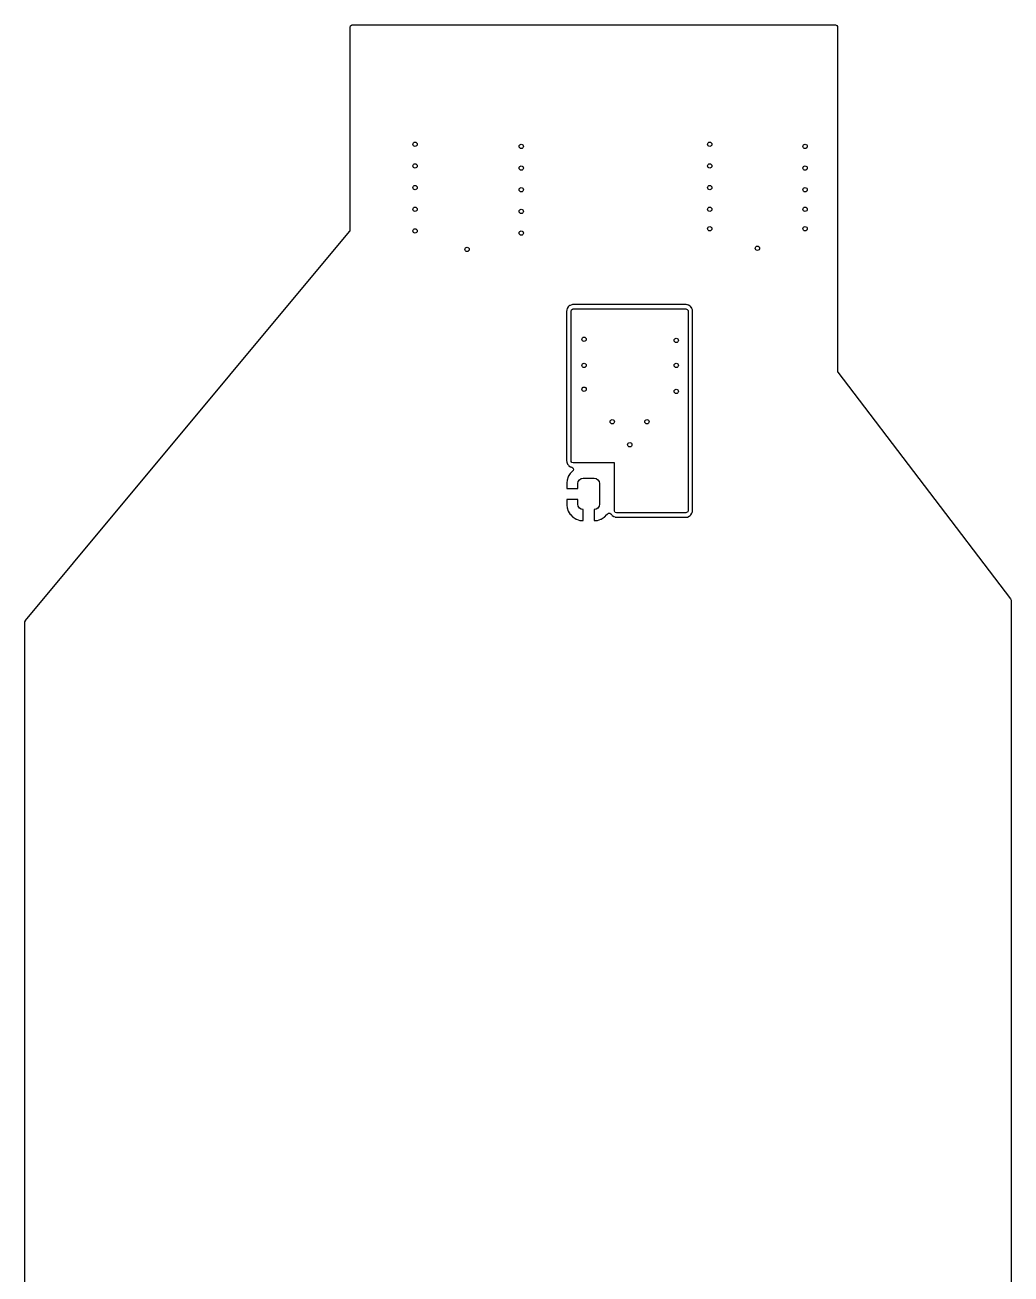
# Model space of a CAD drawing. Extents: x 97 to 313, y -173 to 213.
# Drawn here: x 205.5 to 251, y -115.1 to -57.5 of the extents above; entities that cross this region are included whole.
import ezdxf

# ---------------------------------------------------------------- set-up
doc = ezdxf.new("R2010")
doc.units = 0
doc.layers.add('BLACK', color=7, linetype='CONTINUOUS')

msp = doc.modelspace()

# ---------------------------------------------------------------- linework, layer by layer
at = {"layer": 'BLACK', "linetype": 'CONTINUOUS'}
for p, q in [((220.5, -57.599), (220.519, -57.5408)), ((220.5, -67), (220.5, -57.599)), ((220.519, -57.5408), (220.568, -57.5048)), ((220.568, -57.5048), (220.599, -57.5)), ((220.599, -57.5), (242.901, -57.5)), ((242.901, -57.5), (242.959, -57.5189)), ((242.959, -57.5189), (242.995, -57.5684)), ((242.995, -57.5684), (243, -57.599)), ((243, -57.599), (243, -73.5)), ((218.25, -69.7), (220.49, -67.012)), ((220.49, -67.012), (220.5, -67)), ((220.49, -67.012), (220.49, -67.012)), ((211.666, -77.601), (218.25, -69.7)), ((230.499, -70.6688), (230.494, -70.699)), ((230.494, -70.699), (230.494, -77.601)), ((230.504, -70.6393), (230.499, -70.6688)), ((230.505, -70.6355), (230.504, -70.6393)), ((230.504, -70.6393), (230.504, -70.6393)), ((230.523, -70.5773), (230.505, -70.6355)), ((230.57, -70.4988), (230.523, -70.5773)), ((230.598, -70.4746), (230.57, -70.4988)), ((230.648, -70.4386), (230.598, -70.4746)), ((230.653, -70.4364), (230.648, -70.4386)), ((230.731, -70.4041), (230.653, -70.4364)), ((230.653, -70.4364), (230.653, -70.4364)), ((230.7, -70.699), (230.719, -70.6408)), ((230.7, -77.601), (230.7, -70.699)), ((230.719, -70.6408), (230.768, -70.6048)), ((230.736, -70.4019), (230.731, -70.4041)), ((230.731, -70.4041), (230.731, -70.4041)), ((230.767, -70.397), (230.736, -70.4019)), ((230.799, -70.3945), (230.767, -70.397)), ((230.768, -70.6048), (230.799, -70.6)), ((236.001, -70.3945), (230.799, -70.3945)), ((230.799, -70.6), (236.001, -70.6)), ((236.005, -70.3951), (236.001, -70.3945)), ((236.001, -70.6), (236.059, -70.6189)), ((236.061, -70.4039), (236.005, -70.3951)), ((236.005, -70.3951), (236.005, -70.3951)), ((236.059, -70.6189), (236.095, -70.6684)), ((236.065, -70.4046), (236.061, -70.4039)), ((236.061, -70.4039), (236.061, -70.4039)), ((236.123, -70.4235), (236.065, -70.4046)), ((236.095, -70.6684), (236.1, -70.699)), ((236.1, -70.699), (236.1, -79.901)), ((236.201, -70.4704), (236.123, -70.4235)), ((236.225, -70.4981), (236.201, -70.4704)), ((236.261, -70.5476), (236.225, -70.4981)), ((236.264, -70.553), (236.261, -70.5476)), ((236.272, -70.5725), (236.264, -70.553)), ((236.264, -70.553), (236.264, -70.553)), ((236.298, -70.6363), (236.272, -70.5725)), ((236.303, -70.6669), (236.298, -70.6363)), ((236.305, -70.699), (236.303, -70.6669)), ((236.305, -79.901), (236.305, -70.699)), ((243, -73.5), (243.01, -73.5129)), ((243.01, -73.5129), (250.98, -83.9734)), ((209.956, -79.6528), (211.666, -77.601)), ((230.494, -77.601), (230.497, -77.6331)), ((230.497, -77.6331), (230.502, -77.6637)), ((230.502, -77.6637), (230.539, -77.7524)), ((230.539, -77.7524), (230.575, -77.8019)), ((230.705, -77.6316), (230.7, -77.601)), ((230.741, -77.6811), (230.705, -77.6316)), ((230.799, -77.7), (230.741, -77.6811)), ((232.7, -77.7), (230.799, -77.7)), ((232.7, -79.901), (232.7, -77.7)), ((230.567, -78.3379), (230.514, -78.4951)), ((230.571, -78.3276), (230.567, -78.3379)), ((230.658, -78.1869), (230.571, -78.3276)), ((230.575, -77.8019), (230.599, -77.8296)), ((230.599, -77.8296), (230.677, -77.8765)), ((230.665, -78.1779), (230.658, -78.1869)), ((230.782, -78.0612), (230.665, -78.1779)), ((230.677, -77.8765), (230.683, -77.8783)), ((230.683, -77.8783), (230.683, -77.8783)), ((230.683, -77.8783), (230.732, -77.8942)), ((230.732, -77.8942), (230.732, -77.8942)), ((230.732, -77.8942), (230.735, -77.8954)), ((230.735, -77.8954), (230.736, -77.8955)), ((230.736, -77.8955), (230.787, -77.9269)), ((230.796, -78.0429), (230.782, -78.0612)), ((230.787, -77.9269), (230.81, -77.9834)), ((230.81, -77.9834), (230.796, -78.0429)), ((230.512, -78.5056), (230.502, -78.6021)), ((230.502, -78.6021), (230.502, -78.6072)), ((230.502, -78.6072), (230.502, -78.8603)), ((230.502, -78.8603), (230.506, -78.873)), ((230.506, -78.873), (230.51, -78.876)), ((230.51, -78.876), (231.01, -78.876)), ((230.514, -78.4951), (230.512, -78.5056)), ((231.01, -78.655), (231.029, -78.5593)), ((231.01, -78.876), (231.01, -78.655)), ((231.029, -78.5593), (231.083, -78.4782)), ((231.083, -78.4782), (231.164, -78.424)), ((231.164, -78.424), (231.26, -78.405)), ((231.26, -78.405), (231.76, -78.405)), ((231.76, -78.405), (231.856, -78.424)), ((231.856, -78.424), (231.937, -78.4782)), ((231.937, -78.4782), (231.991, -78.5593)), ((231.991, -78.5593), (232.01, -78.655)), ((232.01, -78.655), (232.01, -79.605)), ((230.505, -79.3881), (230.502, -79.3922)), ((230.502, -79.3922), (230.502, -79.6528)), ((230.518, -79.384), (230.505, -79.3881)), ((231.01, -79.384), (230.518, -79.384)), ((231.01, -79.605), (231.01, -79.384)), ((205.523, -84.9725), (209.956, -79.6528)), ((230.502, -79.6528), (230.502, -79.6579)), ((230.502, -79.6579), (230.512, -79.7557)), ((230.512, -79.7557), (230.515, -79.7662)), ((230.515, -79.7662), (230.567, -79.9233)), ((230.567, -79.9233), (230.572, -79.9336)), ((230.572, -79.9336), (230.659, -80.0741)), ((230.659, -80.0741), (230.666, -80.0831)), ((230.666, -80.0831), (230.783, -80.1998)), ((231.029, -79.7007), (231.01, -79.605)), ((231.083, -79.7818), (231.029, -79.7007)), ((231.164, -79.836), (231.083, -79.7818)), ((231.256, -79.8542), (231.164, -79.836)), ((231.256, -80.3548), (231.256, -79.8542)), ((231.856, -79.836), (231.764, -79.8542)), ((231.764, -79.8542), (231.764, -80.3473)), ((231.937, -79.7818), (231.856, -79.836)), ((231.991, -79.7007), (231.937, -79.7818)), ((232.01, -79.605), (231.991, -79.7007)), ((232.238, -80.199), (232.355, -80.0821)), ((232.355, -80.0821), (232.362, -80.0731)), ((232.362, -80.0731), (232.373, -80.0558)), ((232.373, -80.0558), (232.419, -80.0161)), ((232.419, -80.0161), (232.48, -80.0115)), ((232.48, -80.0115), (232.532, -80.0436)), ((232.532, -80.0436), (232.538, -80.0525)), ((232.538, -80.0525), (232.539, -80.0524)), ((232.539, -80.0524), (232.575, -80.1019)), ((232.705, -79.9316), (232.7, -79.901)), ((232.741, -79.9811), (232.705, -79.9316)), ((232.799, -80), (232.741, -79.9811)), ((236.001, -80), (232.799, -80)), ((236.032, -79.9952), (236.001, -80)), ((236.081, -79.9592), (236.032, -79.9952)), ((236.1, -79.901), (236.081, -79.9592)), ((236.23, -80.1012), (236.277, -80.0227)), ((236.277, -80.0227), (236.295, -79.9645)), ((236.295, -79.9645), (236.3, -79.9336)), ((236.3, -79.9336), (236.305, -79.9048)), ((236.305, -79.9048), (236.305, -79.901)), ((236.305, -79.9048), (236.305, -79.9048)), ((230.783, -80.1998), (230.792, -80.2069)), ((230.792, -80.2069), (230.933, -80.2936)), ((230.933, -80.2936), (230.943, -80.2985)), ((230.943, -80.2985), (231.1, -80.3506)), ((231.1, -80.3506), (231.111, -80.3529)), ((231.111, -80.3529), (231.207, -80.3627)), ((231.207, -80.3627), (231.212, -80.363)), ((231.212, -80.363), (231.24, -80.363)), ((231.24, -80.363), (231.253, -80.3589)), ((231.253, -80.3589), (231.256, -80.3548)), ((231.764, -80.3473), (231.768, -80.36)), ((231.768, -80.36), (231.772, -80.363)), ((231.772, -80.363), (231.808, -80.363)), ((231.808, -80.363), (231.813, -80.3627)), ((231.813, -80.3627), (231.911, -80.3526)), ((231.911, -80.3526), (231.921, -80.3503)), ((231.921, -80.3503), (232.078, -80.2979)), ((232.078, -80.2979), (232.089, -80.2931)), ((232.089, -80.2931), (232.229, -80.2061)), ((232.229, -80.2061), (232.238, -80.199)), ((232.575, -80.1019), (232.599, -80.1296)), ((232.599, -80.1296), (232.677, -80.1765)), ((232.677, -80.1765), (232.735, -80.1954)), ((232.735, -80.1954), (232.739, -80.1961)), ((232.739, -80.1961), (232.739, -80.1961)), ((232.739, -80.1961), (232.795, -80.2049)), ((232.795, -80.2049), (232.795, -80.2049)), ((232.795, -80.2049), (232.799, -80.2055)), ((232.799, -80.2055), (236.001, -80.2055)), ((236.001, -80.2055), (236.033, -80.203)), ((236.033, -80.203), (236.064, -80.1981)), ((236.064, -80.1981), (236.069, -80.1959)), ((236.069, -80.1959), (236.147, -80.1636)), ((236.069, -80.1959), (236.069, -80.1959)), ((236.147, -80.1636), (236.152, -80.1614)), ((236.147, -80.1636), (236.147, -80.1636)), ((236.152, -80.1614), (236.202, -80.1254)), ((236.202, -80.1254), (236.23, -80.1012)), ((250.98, -83.9734), (251, -84.0334)), ((251, -84.0334), (251, -151.401)), ((205.5, -85.0358), (205.519, -84.9777)), ((205.5, -119.001), (205.5, -85.0358)), ((205.519, -84.9777), (205.523, -84.9725))]:
    msp.add_line(p, q, dxfattribs=at)
at = {"layer": 'BLACK'}
for centre in [(223.5, -63), (228.4, -63.1), (237.1, -63), (241.5, -63.1), (223.5, -64), (237.1, -64), (228.4, -64.1), (241.5, -64.1), (223.5, -65), (228.4, -65.1), (237.1, -65), (241.5, -65.1), (223.5, -66), (228.4, -66.1), (237.1, -66), (241.5, -66), (237.1, -66.9), (241.5, -66.9), (223.5, -67), (228.4, -67.1), (225.9, -67.85), (239.3, -67.8), (231.3, -72), (235.55, -72.05), (231.3, -73.2), (235.55, -73.2), (231.3, -74.3), (235.55, -74.4), (232.6, -75.8), (234.2, -75.8), (233.41, -76.86)]:
    msp.add_circle(centre, 0.1, dxfattribs=at)

doc.saveas('drawing.dxf')
